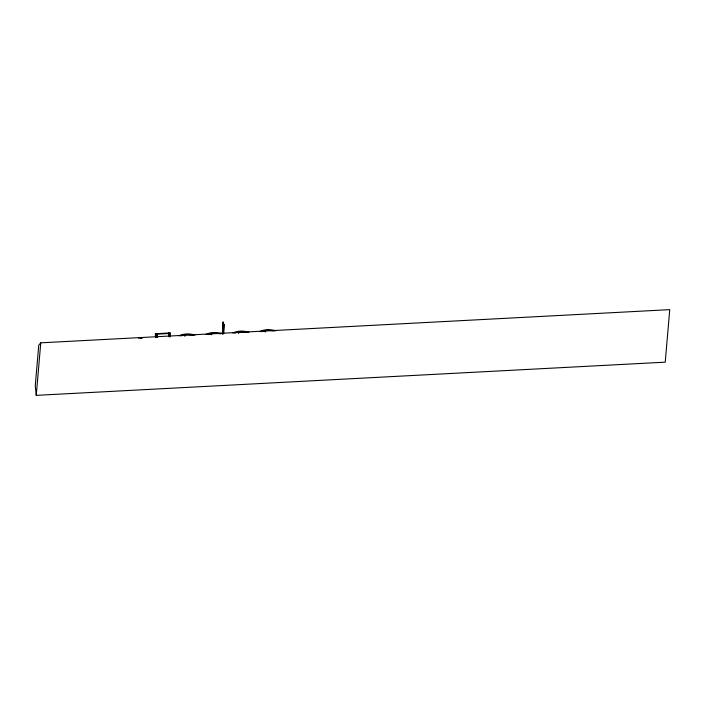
<?xml version="1.0" encoding="UTF-8"?>
<svg xmlns="http://www.w3.org/2000/svg" width="705" height="705" viewBox="0 0 705 705"><rect width="100%" height="100%" fill="white"/><g stroke="black" fill="none" stroke-linecap="round" stroke-linejoin="round"><path stroke-width="1.06" d="M222.947 333.923L222.789 330.601L222.392 333.923M223.291 333.906L224.04 324.776L223.749 333.386M224.04 324.776L222.991 322.159L223.714 324.82M36.246 395.355L40.775 342.833L669.75 309.645L665.22 362.167L36.246 395.355L35.25 385.873L38.766 345.15L40.775 342.833M222.991 322.159L222.331 333.624A2.071 0.467 87 0 1 222.295 333.826M222.78 328.407L223.326 322.141M180.718 335.941L186.71 334.487L193.637 335.263M207.623 334.523L213.615 333.06L220.55 333.844M234.527 333.104L240.52 331.641L247.455 332.425M261.44 331.685L267.433 330.222L274.368 331.006M138.471 338.048L142.366 337.933L140.586 338.03M155.479 337.166A13.897 3.111 87 0 0 155.338 333.906L155.488 334.232A14.444 3.234 87 0 1 155.602 337.246L155.602 337.378M170.407 336.593L170.399 336.47A14.444 3.234 87 0 0 170.284 333.456L170.134 333.121M155.329 333.747L170.249 332.91M155.488 334.232L170.284 333.456M223.036 331.835L223.309 330.962M264.269 330.671L265.679 332.002M237.365 332.09L238.775 333.421M210.451 333.518L211.861 334.84M183.547 334.937L184.957 336.259M156.818 333.826L156.924 333.615A6.222 1.392 87 0 0 157.426 337.298M156.968 334.161L156.924 333.615L156.968 334.161A14.444 3.234 87 0 1 157.083 337.166L156.845 337.184A14.444 3.234 87 0 0 156.721 334.17L156.695 333.659A6.222 1.392 87 0 0 157.189 337.316M169.165 336.655L169.165 336.532A14.444 3.234 87 0 0 169.05 333.518L169.015 333.007A6.222 1.392 87 0 0 169.508 336.664M168.927 336.673L168.918 336.541A14.444 3.234 87 0 0 168.803 333.536L168.777 333.024A6.222 1.392 87 0 0 169.27 336.673M170.257 335.659A13.897 3.111 87 0 1 170.284 336.743M259.854 331.658A12.787 6.592 4.9 0 1 270.517 329.746L273.796 330.248A12.787 6.592 4.9 0 1 275.858 330.812M232.95 333.077A12.787 6.592 4.9 0 1 243.613 331.165L246.891 331.667A12.787 6.592 4.9 0 1 248.953 332.24M206.036 334.496A12.787 6.592 4.9 0 1 216.708 332.584L219.986 333.086A12.787 6.592 4.9 0 1 222.04 333.659M179.132 335.924A12.787 6.592 4.9 0 1 189.795 334.003L193.073 334.505A12.787 6.592 4.9 0 1 195.135 335.078"/></g></svg>
